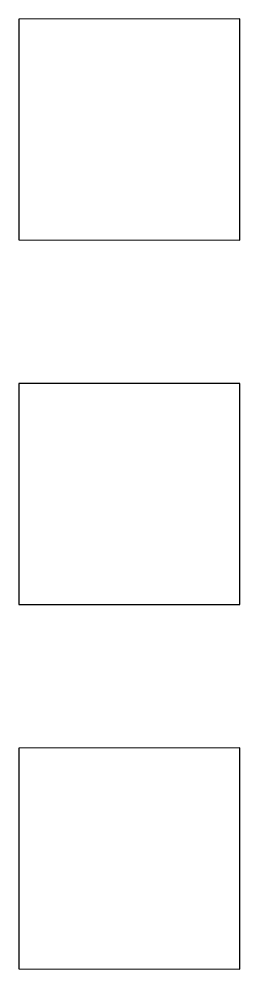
# Model space of a CAD drawing. Header units: millimetres. Extents: x 408 to 981, y 278 to 684.
# Drawn here: x 705.98 to 707.98, y 454.19 to 462.8 of the extents above; entities that cross this region are included whole.
import ezdxf

# ---------------------------------------------------------------- set-up
doc = ezdxf.new("R2010")
doc.units = ezdxf.units.MM

msp = doc.modelspace()

# ---------------------------------------------------------------- linework, layer by layer
at = {"color": 7, "linetype": 'Continuous'}
for p, q in [((707.9837, 462.7968), (705.9828, 462.7959)), ((705.9828, 462.7959), (705.9828, 460.7959)), ((707.9837, 460.7949), (707.9837, 462.7968)), ((705.9828, 460.7959), (707.9837, 460.7949)), ((707.9837, 459.4968), (705.9828, 459.4959)), ((705.9828, 459.4959), (705.9828, 457.4959)), ((707.9837, 457.4949), (707.9837, 459.4968)), ((705.9828, 457.4959), (707.9837, 457.4949)), ((707.9837, 456.1968), (705.9828, 456.1959)), ((705.9828, 456.1959), (705.9828, 454.1959)), ((707.9837, 454.1949), (707.9837, 456.1968)), ((705.9828, 454.1959), (707.9837, 454.1949))]:
    msp.add_line(p, q, dxfattribs=at)

doc.saveas('drawing.dxf')
